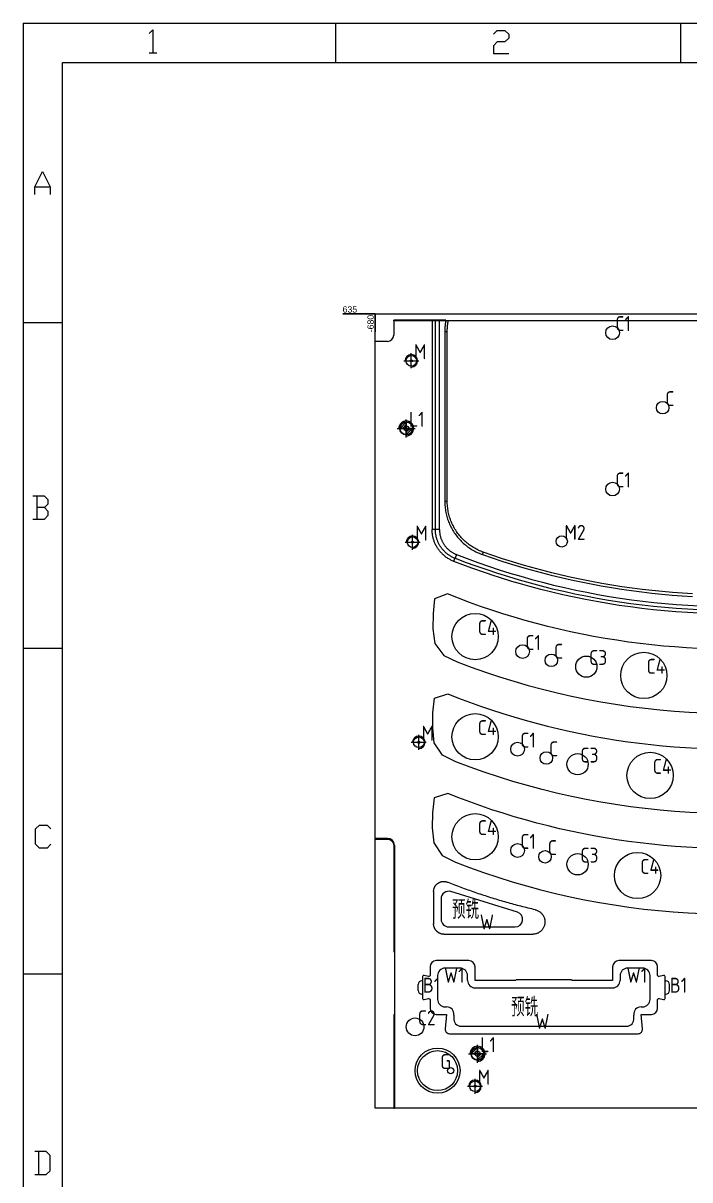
# Model space of a CAD drawing. Header units: millimetres. Extents: x 494 to 18201, y 224 to 11417.
# Drawn here: x 4956 to 5489, y 2480 to 3405 of the extents above; entities that cross this region are included whole.
import ezdxf
from ezdxf.enums import TextEntityAlignment as Align
from ezdxf.lldxf.tags import DXFTag

# ---------------------------------------------------------------- set-up
doc = ezdxf.new("R2010")
doc.units = ezdxf.units.MM
for name, color, linetype in [('DIM', 7, 'Continuous'), ('PS', 7, 'Continuous'), ('PS_W', 1, 'Continuous')]:
    doc.layers.add(name, color=color, linetype=linetype)
doc.layers.add('dim_temp', color=161, linetype='Continuous', lineweight=9)
doc.styles.add('gbenor', font='gbenor.shx', dxfattribs={"bigfont": 'gbcbig.shx'})
doc.styles.add('gbenor_', font='gbenor.shx', dxfattribs={"bigfont": 'gbcbig'})
doc.styles.get("Standard").update_dxf_attribs({"font": 'arial.ttf'})
doc.styles.add('TXT', font='txt.shx', dxfattribs={"width": 0.8, "bigfont": 'ctxt.shx'})
tags = doc.linetypes.add('CENTER', pattern='A,22,[0,arial.ttf,S=0,R=0,X=0,Y=0],-8.5,8.5,-8.5', length=47.4).pattern_tags.tags
tags[16:17] = [DXFTag(74, 4), DXFTag(75, 0), DXFTag(340, '0'), DXFTag(46, 0.0), DXFTag(50, 0.0), DXFTag(44, 0.0), DXFTag(45, 0.0)]
tags[14:15] = [DXFTag(74, 4), DXFTag(75, 0), DXFTag(340, '0'), DXFTag(46, 0.0), DXFTag(50, 0.0), DXFTag(44, 0.0), DXFTag(45, 0.0)]
tags[12:13] = [DXFTag(74, 4), DXFTag(75, 0), DXFTag(340, '0'), DXFTag(46, 0.0), DXFTag(50, 0.0), DXFTag(44, 0.0), DXFTag(45, 0.0)]
tags = doc.linetypes.add('DASHED', pattern='A,12.86,[0,arial.ttf,S=0,R=0,X=0,Y=0],-12.86', length=25.72).pattern_tags.tags
tags[12:13] = [DXFTag(74, 4), DXFTag(75, 0), DXFTag(340, '0'), DXFTag(46, 0.0), DXFTag(50, 0.0), DXFTag(44, 0.0), DXFTag(45, 0.0)]
doc.dimstyles.new('通用', dxfattribs={"dimtxt": 5, "dimasz": 0.5, "dimexe": 1.5, "dimexo": 0, "dimgap": 1, "dimtad": 1, "dimtxsty": 'Standard', "dimblk": 'OPEN30', "dimcen": 1.5, "dimclrd": 252, "dimclre": 252, "dimclrt": 4, "dimadec": 1, "dimazin": 3, "dimtfac": 1, "dimtmove": 0, "dimatfit": 3, "dimldrblk": 'OPEN30', "dimarcsym": 0})

# ---------------------------------------------------------------- blocks, each defined once
blk = doc.blocks.new('pg_hx_L0')
at = {"color": 230}
for p, q in [((-0.6, 0), (0.6, 0)), ((-0.5, -0.003), (0, 0.497)), ((-0.3, 0), (0, 0.3)), ((-0.1, 0), (0, 0.1)), ((0, 0.6), (0, -0.6)), ((0.5, 0.003), (0, -0.497)), ((0.1, 0), (0, -0.1)), ((0.3, 0), (0, -0.3))]:
    blk.add_line(p, q, dxfattribs=at)
for start, end in [(90, 180), (270, 0)]:
    blk.add_arc((0, 0), 0.5, start, end, dxfattribs=at)
blk = doc.blocks.new('pg_hx_LLL0')
blk.add_blockref('pg_hx_L0', (0, 0))
blk = doc.blocks.new('*D34')
at = {"layer": 'Defpoints', "color": 0, "transparency": 16777216}
for p in [(5237.43, 3172.78), (5237.43, 3172.78), (5917.43, 2537.78)]:
    blk.add_point(p, dxfattribs=at)
at = {"layer": 'dim_temp', "color": 252, "lineweight": -2, "transparency": 16777216}
blk.add_line((5237.43, 3172.78), (5237.43, 3158.36), dxfattribs=at)
at = {"layer": 'dim_temp', "color": 4, "lineweight": 18, "transparency": 16777216, "insert": (5233.87, 3165.07), "char_height": 5, "attachment_point": 5, "rotation": 90}
blk.add_mtext('-680', dxfattribs=at)
blk = doc.blocks.new('_Open30')
at = {"color": 0, "linetype": 'ByBlock', "lineweight": -2}
for p, q in [((-1, 0.3), (0, 0)), ((0, 0), (-1, -0.3)), ((0, 0), (-1, 0))]:
    blk.add_line(p, q, dxfattribs=at)
blk = doc.blocks.new('*D35')
at = {"layer": 'Defpoints', "color": 0, "transparency": 16777216}
for p in [(5223.82, 3172.78), (5237.43, 3172.78), (5917.43, 2537.78)]:
    blk.add_point(p, dxfattribs=at)
at = {"layer": 'dim_temp', "color": 252, "lineweight": -2, "transparency": 16777216}
blk.add_line((5237.43, 3172.78), (5211.71, 3172.78), dxfattribs=at)
at = {"layer": 'dim_temp', "color": 4, "lineweight": 18, "transparency": 16777216, "insert": (5217.27, 3176.34), "char_height": 5, "attachment_point": 5}
blk.add_mtext('635', dxfattribs=at)
blk = doc.blocks.new('U9')
at = {"color": 254, "lineweight": 18}
for p, q in [((-1705.29, 0), (-1705.29, -1202.02)), ((-1705.29, 0), (0, 0)), ((-1680.34, -1177.07), (-1680.34, -24.96)), ((-1680.34, -24.96), (-24.96, -24.96)), ((-1705.29, -189.25), (-1680.34, -189.25)), ((-1705.29, -395.13), (-1680.34, -395.13)), ((-1705.29, -601.01), (-1680.34, -601.01))]:
    blk.add_line(p, q, dxfattribs=at)
at = {"color": 254, "linetype": 'Continuous', "lineweight": 18}
for p, q in [((-1507.73, 0), (-1507.73, -24.96)), ((-1289.37, 0), (-1289.37, -24.96))]:
    blk.add_line(p, q, dxfattribs=at)
at = {"color": 92, "lineweight": 18}
for points in [[(-1625.59, -6.57), (-1623.16, -4.14), (-1623.16, -18.7)], [(-1407.8, -7.01), (-1405.38, -4.58), (-1400.53, -4.58), (-1398.11, -7.01), (-1398.11, -9.43), (-1400.53, -11.86), (-1405.38, -11.86), (-1407.8, -14.28), (-1407.8, -19.14), (-1398.11, -19.14)], [(-1625.59, -18.7), (-1620.74, -18.7)], [(-1697.78, -108.32), (-1697.78, -103.47), (-1692.93, -93.76), (-1688.08, -103.47), (-1688.08, -108.32)], [(-1697.78, -103.47), (-1688.08, -103.47)], [(-1691.83, -306.31), (-1689.4, -303.88), (-1689.4, -301.46), (-1691.83, -299.03), (-1699.1, -299.03)], [(-1696.68, -299.03), (-1696.68, -313.59)], [(-1699.1, -313.59), (-1691.83, -313.59), (-1689.4, -311.16), (-1689.4, -308.73), (-1691.83, -306.31), (-1696.68, -306.31)], [(-1687.68, -519.18), (-1690.11, -521.61), (-1694.96, -521.61), (-1697.38, -519.18), (-1697.38, -509.48), (-1694.96, -507.05), (-1690.11, -507.05), (-1687.68, -509.48)], [(-1697.88, -728.07), (-1690.61, -728.07), (-1688.18, -725.65), (-1688.18, -715.94), (-1690.61, -713.52), (-1697.88, -713.52)], [(-1695.46, -713.52), (-1695.46, -728.07)]]:
    blk.add_lwpolyline(points, dxfattribs=at)
at = {"lineweight": 18, "style": 'gbenor_'}
blk.add_attdef('文档路径', (-272.46, -941.27), '', height=11.97, dxfattribs=at)
at = {"lineweight": 20, "style": 'TXT'}
for tag, height, p in [('18-**-**', 11.02, (-447.23, -1029.37)), ('客户名称', 10.87, (-531.85, -1111.72, 0)), ('料厚:', 10.87, (-531.73, -1139.24, 0))]:
    blk.add_attdef(tag, text='', height=height, dxfattribs=at).set_placement(p, align=Align.MIDDLE)
for tag, p, height in [('88888', (-457.83, -1062.2), 10.02), ('材质:', (-565.48, -1088.8, 0), 10.87), ('核准', (-445.4, -1116.08, 0), 10.87), ('设计', (-445.79, -1142.51, 0), 10.87), ('绘图', (-446.15, -1168.95, 0), 10.87)]:
    blk.add_attdef(tag, p, '', height=height, dxfattribs=at)
for tag, p, height, width in [('3', (-199.16, -1062.58), 10.67, 0.7), ('4', (-199.16, -1089.19), 10.67, 0.7), ('核准日期', (-329.67, -1118.33, 0), 10.87, 0.68), ('设计日期', (-329.67, -1145.11, 0), 10.87, 0.68), ('1', (-187.58, -1144.16), 9.85, 0.7), ('绘图日期', (-329.78, -1170.73, 0), 10.87, 0.68), ('2', (-198.99, -1168.84), 9.85, 0.7)]:
    blk.add_attdef(tag, p, '', height=height, dxfattribs=dict(at, width=width))

msp = doc.modelspace()

# ---------------------------------------------------------------- linework, layer by layer
at = {"layer": 'DIM', "color": 252, "linetype": 'DASHED', "lineweight": 18}
msp.add_lwpolyline([(5917.42544, 3172.78225), (5917.42544, 2537.78225), (5237.42542, 2537.78225), (5237.42542, 3172.78225)], close=True, dxfattribs=at)
at = {"layer": 'PS', "color": 31, "linetype": 'Continuous', "lineweight": 13}
for p, q in [((5252.42542, 3167.18225), (5252.42542, 3167.68225)), ((5917.42544, 3167.18225), (5252.42542, 3167.18225)), ((5252.42542, 3167.18225), (5252.42542, 3155.78225)), ((5247.42542, 2753.48225), (5237.42542, 2753.48225)), ((5252.92542, 2747.98225), (5252.92542, 2537.78225)), ((5271.92542, 2631.8887), (5271.92542, 2636.6758)), ((5275.42542, 2639.6758), (5274.92542, 2639.6758)), ((5469.42542, 2639.6758), (5469.92542, 2639.6758)), ((5472.92542, 2631.8887), (5472.92542, 2636.6758)), ((5275.42542, 2628.8887), (5274.92542, 2628.8887)), ((5469.42542, 2628.8887), (5469.92542, 2628.8887))]:
    msp.add_line(p, q, dxfattribs=at)
at = {"layer": 'PS', "color": 2, "linetype": 'DASHED', "lineweight": 13, "ltscale": 0.87594}
msp.add_line((5293.17756, 3158.76419), (5293.17756, 3022.95931), dxfattribs=at)
at = {"layer": 'PS', "color": 155, "linetype": 'DASHED', "lineweight": 13, "ltscale": 0.87594}
msp.add_line((5295.17756, 3022.95909), (5295.17756, 3158.76419), dxfattribs=at)
at = {"layer": 'PS', "color": 11, "linetype": 'Continuous', "lineweight": 13}
for p, q in [((5247.42542, 3150.78225), (5237.42542, 3150.78225)), ((5237.42542, 2753.48225), (5237.42542, 3150.78225)), ((5237.42542, 2753.48225), (5237.42542, 2752.98225)), ((5252.42542, 2537.78225), (5252.92542, 2537.78225)), ((5917.42544, 2537.78225), (5252.92542, 2537.78225))]:
    msp.add_line(p, q, dxfattribs=at)
at = {"layer": 'PS', "color": 2, "linetype": 'Continuous', "lineweight": 13}
for p, q in [((5252.42542, 2662.78225), (5252.92542, 2662.78225)), ((5252.42542, 2612.78225), (5252.92542, 2612.78225))]:
    msp.add_line(p, q, dxfattribs=at)
at = {"layer": 'PS', "color": 11, "linetype": 'Continuous', "lineweight": 18}
for p, q in [((5305.42542, 2649.78225), (5293.42542, 2649.78225)), ((5451.42542, 2649.78225), (5439.42542, 2649.78225)), ((5287.42542, 2643.78225), (5287.42542, 2624.78225)), ((5311.42542, 2639.94491), (5311.42542, 2643.78225)), ((5433.42542, 2643.78225), (5433.42542, 2639.94491)), ((5457.42542, 2624.78225), (5457.42542, 2643.78225)), ((5317.42542, 2633.94491), (5427.42542, 2633.94491)), ((5293.42542, 2618.78225), (5294.54709, 2618.78225)), ((5450.30376, 2618.78225), (5451.42542, 2618.78225)), ((5300.52426, 2612.25932), (5300.30955, 2609.80519)), ((5444.5413, 2609.80519), (5444.32659, 2612.25932)), ((5306.28672, 2603.28225), (5438.56413, 2603.28225))]:
    msp.add_line(p, q, dxfattribs=at)
at = {"layer": 'PS', "color": 155, "linetype": 'DASHED', "lineweight": 13, "ltscale": 0.87594}
for points in [[(5283.08571, 3167.68225), (5283.08571, 3000.29264)], [(5285.72143, 3000.29264), (5285.72143, 3167.68225)], [(5288.97214, 3000.29264), (5288.97214, 3167.68225)], [(5295.17756, 3158.76419), (5295.17786, 3158.93401), (5295.17883, 3159.10383), (5295.18047, 3159.27365), (5295.18279, 3159.44345), (5295.18577, 3159.61324), (5295.18943, 3159.78301), (5295.19376, 3159.95275), (5295.19875, 3160.12241), (5295.20442, 3160.292), (5295.21075, 3160.46152), (5295.21775, 3160.63096), (5295.22542, 3160.80033), (5295.23375, 3160.96962), (5295.24274, 3161.13885), (5295.2524, 3161.308), (5295.26272, 3161.47707), (5295.2737, 3161.64608), (5295.28535, 3161.81501), (5295.29765, 3161.98386), (5295.31062, 3162.15265), (5295.32425, 3162.32136), (5295.33854, 3162.49), (5295.35349, 3162.65856), (5295.36911, 3162.82705), (5295.38538, 3162.99547), (5295.40231, 3163.16382), (5295.4199, 3163.3321), (5295.43815, 3163.5003), (5295.45706, 3163.66843), (5295.47663, 3163.83648), (5295.49686, 3164.00447), (5295.51775, 3164.17238), (5295.53931, 3164.34021), (5295.56153, 3164.50798), (5295.5844, 3164.67567), (5295.60794, 3164.84329), (5295.63215, 3165.01083), (5295.65701, 3165.1783), (5295.68254, 3165.3457), (5295.70873, 3165.51303), (5295.73559, 3165.68028), (5295.76311, 3165.84746), (5295.79129, 3166.01456), (5295.82014, 3166.1816), (5295.84965, 3166.34856), (5295.87983, 3166.51544), (5295.91067, 3166.68225), (5295.94218, 3166.84899), (5295.97435, 3167.01566), (5296.00719, 3167.18225)], [(5323.9236, 2982.31976), (5322.92074, 2982.68797), (5321.93081, 2983.07943), (5320.95373, 2983.49395), (5319.98941, 2983.93138), (5319.03778, 2984.39161), (5318.09878, 2984.87451), (5317.17236, 2985.37999), (5316.2585, 2985.90804), (5315.35724, 2986.45871), (5314.4686, 2987.03203), (5313.59264, 2987.62812), (5312.72944, 2988.24714), (5311.87912, 2988.88928), (5311.04212, 2989.55454), (5310.22343, 2990.23904), (5309.42469, 2990.94122), (5308.6457, 2991.66091), (5307.88632, 2992.39799), (5307.1464, 2993.15232), (5306.42584, 2993.92381), (5305.72461, 2994.71244), (5305.04267, 2995.51816), (5304.38003, 2996.341), (5303.73679, 2997.18105), (5303.11309, 2998.03841), (5302.50907, 2998.91322), (5301.92494, 2999.80566), (5301.36171, 3000.71462), (5300.82291, 3001.63442), (5300.30867, 3002.56425), (5299.81875, 3003.50403), (5299.35293, 3004.45367), (5298.91108, 3005.4131), (5298.49314, 3006.38231), (5298.09905, 3007.36127), (5297.72885, 3008.35), (5297.38265, 3009.34854), (5297.06056, 3010.35693), (5296.76274, 3011.37525), (5296.48937, 3012.40357), (5296.24067, 3013.44198), (5296.01747, 3014.48781), (5295.82072, 3015.53662), (5295.65031, 3016.58833), (5295.50614, 3017.64293), (5295.38812, 3018.7004), (5295.2962, 3019.76075), (5295.23034, 3020.82397), (5295.19073, 3021.89007), (5295.17756, 3022.95909)], [(5300.40432, 2974.9566), (5299.79964, 2975.20069), (5299.20099, 2975.45925), (5298.60872, 2975.7321), (5298.02315, 2976.01908), (5297.44462, 2976.31997), (5296.87344, 2976.63461), (5296.30993, 2976.9628), (5295.75441, 2977.30438), (5295.20721, 2977.65915), (5294.66866, 2978.02694), (5294.13909, 2978.40754), (5293.61884, 2978.80075), (5293.10825, 2979.20639), (5292.6076, 2979.62425), (5292.11711, 2980.05404), (5291.63705, 2980.4955), (5291.16767, 2980.94837), (5290.70924, 2981.41236), (5290.26203, 2981.88719), (5289.82629, 2982.37256), (5289.40229, 2982.86819), (5288.99029, 2983.3738), (5288.59057, 2983.88911), (5288.20334, 2984.41383), (5287.82886, 2984.94771), (5287.4674, 2985.49047), (5287.11908, 2986.04179), (5286.78408, 2986.60134), (5286.46256, 2987.1688), (5286.15471, 2987.74383), (5285.86068, 2988.32606), (5285.58065, 2988.91517), (5285.31477, 2989.51078), (5285.06324, 2990.11256), (5284.82622, 2990.72015), (5284.60386, 2991.33321), (5284.39631, 2991.95143), (5284.20374, 2992.57446), (5284.02628, 2993.20197), (5283.86393, 2993.8336), (5283.71679, 2994.46894), (5283.58492, 2995.1076), (5283.46836, 2995.74924), (5283.36717, 2996.39346), (5283.2814, 2997.03989), (5283.2111, 2997.6882), (5283.15633, 2998.338), (5283.11714, 2998.98892), (5283.09359, 2999.64059), (5283.08571, 3000.29264)], [(5285.72143, 3000.29264), (5285.69008, 3000.29264), (5285.65753, 3000.29264), (5285.62379, 3000.29264), (5285.58889, 3000.29264), (5285.55284, 3000.29264), (5285.51565, 3000.29264), (5285.47735, 3000.29264), (5285.43794, 3000.29264), (5285.39744, 3000.29264), (5285.35589, 3000.29264), (5285.31329, 3000.29264), (5285.26966, 3000.29264), (5285.22503, 3000.29264), (5285.17941, 3000.29264), (5285.13283, 3000.29264), (5285.08531, 3000.29264), (5285.03686, 3000.29264), (5284.98752, 3000.29264), (5284.9373, 3000.29264), (5284.88623, 3000.29264), (5284.83433, 3000.29264), (5284.78163, 3000.29264), (5284.72814, 3000.29264), (5284.6739, 3000.29264), (5284.61893, 3000.29264), (5284.56325, 3000.29264), (5284.50689, 3000.29264), (5284.44988, 3000.29264), (5284.39223, 3000.29264), (5284.33399, 3000.29264), (5284.27518, 3000.29264), (5284.21581, 3000.29264), (5284.15592, 3000.29264), (5284.09555, 3000.29264), (5284.0347, 3000.29264), (5283.97342, 3000.29264), (5283.91173, 3000.29264), (5283.84967, 3000.29264), (5283.78725, 3000.29264), (5283.7245, 3000.29264), (5283.66146, 3000.29264), (5283.59816, 3000.29264), (5283.53462, 3000.29264), (5283.47088, 3000.29264), (5283.40695, 3000.29264), (5283.34288, 3000.29264), (5283.27869, 3000.29264), (5283.21442, 3000.29264), (5283.15008, 3000.29264), (5283.08571, 3000.29264)], [(5301.36134, 2977.41243), (5300.81519, 2977.63284), (5300.27449, 2977.86628), (5299.73954, 2978.11262), (5299.21065, 2978.37172), (5298.68813, 2978.64343), (5298.17227, 2978.92759), (5297.66338, 2979.22404), (5297.16175, 2979.53261), (5296.66765, 2979.85313), (5296.18139, 2980.1854), (5295.70323, 2980.52923), (5295.23346, 2980.88443), (5294.77234, 2981.2508), (5294.32014, 2981.62812), (5293.87712, 2982.01618), (5293.44354, 2982.41475), (5293.01963, 2982.8236), (5292.60566, 2983.2425), (5292.20184, 2983.67121), (5291.80843, 2984.10948), (5291.42564, 2984.55706), (5291.05369, 2985.01369), (5290.6928, 2985.47911), (5290.34318, 2985.95305), (5290.00502, 2986.43523), (5289.67853, 2986.92539), (5289.36388, 2987.42324), (5289.06126, 2987.92849), (5288.77085, 2988.44085), (5288.49281, 2988.96003), (5288.22729, 2989.48573), (5287.97446, 2990.01764), (5287.73447, 2990.55547), (5287.50743, 2991.0989), (5287.2935, 2991.64761), (5287.09279, 2992.2013), (5286.90541, 2992.75964), (5286.73147, 2993.32231), (5286.57109, 2993.889), (5286.42433, 2994.45936), (5286.2913, 2995.03309), (5286.17206, 2995.60983), (5286.06669, 2996.18927), (5285.97525, 2996.77108), (5285.89779, 2997.3549), (5285.83435, 2997.94042), (5285.78496, 2998.52729), (5285.74967, 2999.11518), (5285.72849, 2999.70374), (5285.72143, 3000.29264)], [(5288.97214, 3000.29264), (5288.89275, 3000.29264), (5288.8134, 3000.29264), (5288.73413, 3000.29264), (5288.65496, 3000.29264), (5288.57594, 3000.29264), (5288.4971, 3000.29264), (5288.41848, 3000.29264), (5288.34012, 3000.29264), (5288.26205, 3000.29264), (5288.1843, 3000.29264), (5288.10691, 3000.29264), (5288.02993, 3000.29264), (5287.95338, 3000.29264), (5287.8773, 3000.29264), (5287.80172, 3000.29264), (5287.72668, 3000.29264), (5287.65221, 3000.29264), (5287.57835, 3000.29264), (5287.50513, 3000.29264), (5287.43259, 3000.29264), (5287.36076, 3000.29264), (5287.28967, 3000.29264), (5287.21935, 3000.29264), (5287.14984, 3000.29264), (5287.08117, 3000.29264), (5287.01337, 3000.29264), (5286.94648, 3000.29264), (5286.88051, 3000.29264), (5286.81551, 3000.29264), (5286.7515, 3000.29264), (5286.68851, 3000.29264), (5286.62658, 3000.29264), (5286.56572, 3000.29264), (5286.50597, 3000.29264), (5286.44736, 3000.29264), (5286.38991, 3000.29264), (5286.33365, 3000.29264), (5286.2786, 3000.29264), (5286.2248, 3000.29264), (5286.17226, 3000.29264), (5286.121, 3000.29264), (5286.07106, 3000.29264), (5286.02246, 3000.29264), (5285.97521, 3000.29264), (5285.92935, 3000.29264), (5285.88488, 3000.29264), (5285.84184, 3000.29264), (5285.80023, 3000.29264), (5285.76009, 3000.29264), (5285.72143, 3000.29264)], [(5302.54165, 2980.44128), (5302.51283, 2980.36732), (5302.48402, 2980.29338), (5302.45523, 2980.21952), (5302.42649, 2980.14575), (5302.3978, 2980.07213), (5302.36917, 2979.99867), (5302.34063, 2979.92541), (5302.31217, 2979.8524), (5302.28382, 2979.77965), (5302.25559, 2979.70721), (5302.2275, 2979.63511), (5302.19954, 2979.56338), (5302.17175, 2979.49205), (5302.14412, 2979.42116), (5302.11668, 2979.35074), (5302.08943, 2979.28082), (5302.0624, 2979.21144), (5302.03558, 2979.14262), (5302.00899, 2979.0744), (5301.98265, 2979.00681), (5301.95657, 2978.93988), (5301.93076, 2978.87364), (5301.90523, 2978.80812), (5301.87999, 2978.74336), (5301.85505, 2978.67937), (5301.83044, 2978.6162), (5301.80615, 2978.55387), (5301.7822, 2978.49241), (5301.75859, 2978.43184), (5301.73535, 2978.3722), (5301.71248, 2978.31351), (5301.68999, 2978.2558), (5301.6679, 2978.1991), (5301.6462, 2978.14343), (5301.62492, 2978.08882), (5301.60406, 2978.03529), (5301.58363, 2977.98287), (5301.56364, 2977.93158), (5301.54411, 2977.88144), (5301.52503, 2977.83249), (5301.50642, 2977.78473), (5301.48829, 2977.7382), (5301.47064, 2977.69291), (5301.45348, 2977.64889), (5301.43683, 2977.60616), (5301.42069, 2977.56473), (5301.40506, 2977.52462), (5301.38995, 2977.48586), (5301.37538, 2977.44845), (5301.36134, 2977.41243)], [(5302.54165, 2980.44128), (5311.00412, 2977.21576), (5319.51358, 2974.11636), (5328.06817, 2971.14376), (5336.666, 2968.29864), (5345.30516, 2965.58162), (5353.98376, 2962.99331), (5362.69986, 2960.53428), (5371.45155, 2958.20508), (5380.23689, 2956.00622), (5389.05395, 2953.9382), (5397.90076, 2952.00145), (5406.77539, 2950.19642), (5415.67586, 2948.52351), (5424.60022, 2946.98307), (5433.54648, 2945.57544), (5442.51268, 2944.30095), (5451.49684, 2943.15986), (5460.49696, 2942.15242), (5469.51106, 2941.27887), (5478.53714, 2940.53938), (5487.57322, 2939.93413), (5496.6173, 2939.46324)], [(5491.4396, 2948.93469), (5483.35823, 2949.42576), (5475.27705, 2950.02631), (5467.19605, 2950.73658), (5459.11525, 2951.557), (5451.03463, 2952.48806), (5442.9542, 2953.53026), (5434.87396, 2954.68427), (5426.79392, 2955.95084), (5418.71643, 2957.33035), (5410.66239, 2958.81948), (5402.63661, 2960.41703), (5394.639, 2962.12266), (5386.66948, 2963.9361), (5378.72803, 2965.85723), (5370.81462, 2967.88593), (5362.92923, 2970.02214), (5355.07188, 2972.26592), (5347.24258, 2974.61734), (5339.44137, 2977.07654), (5331.66834, 2979.64388), (5323.9236, 2982.31976)], [(5300.40432, 2974.9566), (5300.42769, 2975.01657), (5300.45105, 2975.07652), (5300.47439, 2975.13641), (5300.4977, 2975.19621), (5300.52096, 2975.25591), (5300.54417, 2975.31547), (5300.56732, 2975.37487), (5300.59039, 2975.43407), (5300.61337, 2975.49305), (5300.63626, 2975.55179), (5300.65904, 2975.61025), (5300.68171, 2975.66841), (5300.70425, 2975.72624), (5300.72665, 2975.78372), (5300.7489, 2975.84082), (5300.77099, 2975.89751), (5300.79291, 2975.95377), (5300.81465, 2976.00957), (5300.83621, 2976.06488), (5300.85757, 2976.11968), (5300.87871, 2976.17395), (5300.89964, 2976.22766), (5300.92034, 2976.28078), (5300.94081, 2976.33329), (5300.96102, 2976.38517), (5300.98098, 2976.43639), (5301.00068, 2976.48693), (5301.0201, 2976.53677), (5301.03924, 2976.58587), (5301.05808, 2976.63423), (5301.07662, 2976.68182), (5301.09486, 2976.72861), (5301.11277, 2976.77458), (5301.13036, 2976.81972), (5301.14762, 2976.864), (5301.16453, 2976.9074), (5301.1811, 2976.94991), (5301.1973, 2976.99149), (5301.21314, 2977.03214), (5301.22861, 2977.07183), (5301.2437, 2977.11055), (5301.2584, 2977.14828), (5301.27271, 2977.185), (5301.28662, 2977.2207), (5301.30012, 2977.25535), (5301.31321, 2977.28894), (5301.32589, 2977.32146), (5301.33814, 2977.35289), (5301.34995, 2977.38322), (5301.36134, 2977.41243)], [(5496.35483, 2933.58248), (5487.22337, 2934.05795), (5478.09999, 2934.66909), (5468.9867, 2935.41576), (5459.88551, 2936.29779), (5450.79844, 2937.315), (5441.72749, 2938.46716), (5432.67467, 2939.75402), (5423.64198, 2941.17529), (5414.63141, 2942.73065), (5405.64495, 2944.41977), (5396.68459, 2946.24228), (5387.75231, 2948.19776), (5378.85009, 2950.28579), (5369.97986, 2952.5059), (5361.1436, 2954.85754), (5353.81928, 2956.9139), (5346.92322, 2958.93993), (5336.12082, 2962.29087), (5332.79375, 2963.36698), (5325.69446, 2965.73337), (5314.87192, 2969.527), (5300.40432, 2974.9566)], [(5496.4724, 2936.21559), (5487.38007, 2936.68903), (5478.29578, 2937.29755), (5469.22153, 2938.04101), (5460.15934, 2938.91927), (5451.11121, 2939.93213), (5442.07912, 2941.07934), (5433.06509, 2942.36068), (5424.0711, 2943.77586), (5415.09913, 2945.32455), (5406.15117, 2947.00642), (5397.2292, 2948.82111), (5388.33519, 2950.76819), (5379.47109, 2952.84725), (5370.63888, 2955.05784), (5361.8405, 2957.39944), (5353.07789, 2959.87156), (5344.353, 2962.47365), (5335.66774, 2965.20512), (5327.02404, 2968.06538), (5318.42381, 2971.0538), (5309.86895, 2974.16971), (5301.36134, 2977.41243)]]:
    msp.add_lwpolyline(points, dxfattribs=at)
at = {"layer": 'PS', "color": 2, "linetype": 'DASHED', "lineweight": 13, "ltscale": 0.87594}
for points in [[(5293.9697, 3167.18225), (5293.93837, 3167.01571), (5293.90768, 3166.84907), (5293.87762, 3166.68234), (5293.84819, 3166.51552), (5293.81938, 3166.34861), (5293.79121, 3166.18161), (5293.76367, 3166.01452), (5293.73676, 3165.84734), (5293.71048, 3165.68006), (5293.68483, 3165.5127), (5293.65981, 3165.34524), (5293.63542, 3165.17769), (5293.61167, 3165.01006), (5293.58854, 3164.84233), (5293.56604, 3164.67451), (5293.54417, 3164.5066), (5293.52294, 3164.3386), (5293.50233, 3164.1705), (5293.48235, 3164.00232), (5293.463, 3163.83405), (5293.44429, 3163.66568), (5293.4262, 3163.49722), (5293.40874, 3163.32867), (5293.39192, 3163.16004), (5293.37573, 3162.99136), (5293.36017, 3162.82265), (5293.34525, 3162.65391), (5293.33097, 3162.48514), (5293.31732, 3162.31633), (5293.30431, 3162.1475), (5293.29193, 3161.97863), (5293.28019, 3161.80973), (5293.26908, 3161.6408), (5293.25861, 3161.47184), (5293.24878, 3161.30285), (5293.23957, 3161.13382), (5293.23101, 3160.96477), (5293.22308, 3160.79568), (5293.21578, 3160.62656), (5293.20912, 3160.45741), (5293.20309, 3160.28823), (5293.19771, 3160.11902), (5293.19295, 3159.94978), (5293.18884, 3159.7805), (5293.18536, 3159.61119), (5293.18253, 3159.44186), (5293.18033, 3159.27249), (5293.17877, 3159.10308), (5293.17785, 3158.93365), (5293.17756, 3158.76419)], [(5293.17756, 3022.95931), (5293.19129, 3021.84279), (5293.23258, 3020.7293), (5293.30123, 3019.61882), (5293.39706, 3018.51133), (5293.52009, 3017.40683), (5293.67039, 3016.30534), (5293.84804, 3015.20685), (5294.05314, 3014.11139), (5294.28582, 3013.01902), (5294.5451, 3011.93427), (5294.8301, 3010.86004), (5295.1406, 3009.79624), (5295.4764, 3008.74278), (5295.83734, 3007.6996), (5296.2233, 3006.66665), (5296.63416, 3005.64388), (5297.06989, 3004.63128), (5297.53055, 3003.62887), (5298.0162, 3002.63668), (5298.52696, 3001.65476), (5299.06307, 3000.6832), (5299.62478, 2999.7221), (5300.21201, 2998.77216), (5300.82118, 2997.83923), (5301.45108, 2996.92469), (5302.10151, 2996.02835), (5302.77231, 2995.15008), (5303.46336, 2994.28974), (5304.17453, 2993.44725), (5304.90581, 2992.62259), (5305.65723, 2991.81579), (5306.42883, 2991.02687), (5307.22072, 2990.25595), (5308.03304, 2989.50313), (5308.86593, 2988.76855), (5309.7196, 2988.05239), (5310.59316, 2987.35566), (5311.48291, 2986.68137), (5312.38845, 2986.02973), (5313.30978, 2985.40072), (5314.24691, 2984.79436), (5315.1998, 2984.21073), (5316.16592, 2983.65141), (5317.14381, 2983.11711), (5318.13344, 2982.6077), (5319.1348, 2982.12316), (5320.14788, 2981.66348), (5321.17268, 2981.22869), (5322.20923, 2980.81881), (5323.25756, 2980.43392)], [(5288.97214, 3000.29264), (5288.97826, 2999.7817), (5288.99662, 2999.27104), (5289.02722, 2998.76096), (5289.07005, 2998.25177), (5289.12507, 2997.74375), (5289.19226, 2997.2372), (5289.27158, 2996.7324), (5289.363, 2996.22966), (5289.46644, 2995.72926), (5289.58187, 2995.23148), (5289.7092, 2994.73663), (5289.84837, 2994.24496), (5289.99929, 2993.75679), (5290.16188, 2993.27237), (5290.33605, 2992.79199), (5290.52168, 2992.31593), (5290.71868, 2991.84446), (5290.92694, 2991.37784), (5291.14632, 2990.91636), (5291.3767, 2990.46026), (5291.61795, 2990.00982), (5291.86993, 2989.5653), (5292.1325, 2989.12694), (5292.4055, 2988.695), (5292.68878, 2988.26973), (5292.98217, 2987.85137), (5293.2855, 2987.44017), (5293.5986, 2987.03636), (5293.9213, 2986.64017), (5294.2534, 2986.25183), (5294.59471, 2985.87156), (5294.94505, 2985.49959), (5295.3042, 2985.13613), (5295.67197, 2984.78138), (5296.04814, 2984.43556), (5296.43249, 2984.09886), (5296.82481, 2983.77148), (5297.22487, 2983.4536), (5297.63245, 2983.14541), (5298.0473, 2982.84708), (5298.46919, 2982.5588), (5298.89788, 2982.28072), (5299.33312, 2982.013), (5299.77466, 2981.7558), (5300.22225, 2981.50927), (5300.67562, 2981.27354), (5301.13451, 2981.04876), (5301.59866, 2980.83504), (5302.0678, 2980.63251), (5302.54165, 2980.44128)], [(5323.25756, 2980.43392), (5331.02465, 2977.75029), (5338.8201, 2975.17547), (5346.6438, 2972.70905), (5354.49566, 2970.35067), (5362.37564, 2968.1002), (5370.28373, 2965.95756), (5378.21991, 2963.92269), (5386.18419, 2961.99565), (5394.1766, 2960.17657), (5402.19719, 2958.46556), (5410.24601, 2956.8629), (5418.32316, 2955.36891), (5426.4239, 2953.9848), (5434.52727, 2952.71389), (5442.63083, 2951.55583), (5450.73459, 2950.50984), (5458.83853, 2949.57528), (5466.94267, 2948.75163), (5475.04699, 2948.0384), (5483.1515, 2947.43517), (5491.2562, 2946.94169)]]:
    msp.add_lwpolyline(points, dxfattribs=at)
at = {"layer": 'PS', "color": 2, "linetype": 'Continuous', "lineweight": 13}
msp.add_lwpolyline([(5294.06764, 3167.68225), (5294.06562, 3167.67226), (5294.06361, 3167.66227), (5294.0616, 3167.65229), (5294.0596, 3167.6423), (5294.05759, 3167.6323), (5294.05559, 3167.62231), (5294.05359, 3167.61232), (5294.05159, 3167.60233), (5294.04959, 3167.59234), (5294.0476, 3167.58234), (5294.04561, 3167.57235), (5294.04362, 3167.56236), (5294.04163, 3167.55236), (5294.03965, 3167.54237), (5294.03766, 3167.53237), (5294.03568, 3167.52237), (5294.03371, 3167.51238), (5294.03173, 3167.50238), (5294.02976, 3167.49238), (5294.02779, 3167.48239), (5294.02582, 3167.47239), (5294.02385, 3167.46239), (5294.02188, 3167.45239), (5294.01992, 3167.44239), (5294.01796, 3167.43239), (5294.016, 3167.42239), (5294.01405, 3167.41239), (5294.0121, 3167.40238), (5294.01015, 3167.39238), (5294.0082, 3167.38238), (5294.00625, 3167.37238), (5294.00431, 3167.36237), (5294.00236, 3167.35237), (5294.00042, 3167.34237), (5293.99849, 3167.33236), (5293.99655, 3167.32236), (5293.99462, 3167.31235), (5293.99269, 3167.30235), (5293.99076, 3167.29234), (5293.98883, 3167.28233), (5293.98691, 3167.27233), (5293.98499, 3167.26232), (5293.98307, 3167.25231), (5293.98115, 3167.24231), (5293.97924, 3167.2323), (5293.97733, 3167.22229), (5293.97542, 3167.21228), (5293.97351, 3167.20227), (5293.9716, 3167.19226), (5293.9697, 3167.18225)], dxfattribs=at)
at = {"layer": 'PS', "color": 46, "linetype": 'DASHED', "lineweight": 13, "ltscale": 0.87594}
for points in [[(5295.44181, 2948.87564), (5284.8466, 2945.10477), (5283.77205, 2933.1574), (5283.7478, 2921.07969), (5285.16046, 2909.1576), (5292.37234, 2899.60627), (5303.2046, 2894.53273), (5314.40266, 2890.34021), (5325.67851, 2886.36715), (5337.01628, 2882.61872), (5348.4157, 2879.09448), (5359.87673, 2875.79422), (5371.39931, 2872.71779), (5382.98343, 2869.86515), (5394.6292, 2867.23663), (5406.33678, 2864.83287), (5418.08583, 2862.65844), (5429.8428, 2860.71841), (5441.60717, 2859.01098), (5453.37888, 2857.53462), (5465.1579, 2856.28814), (5476.94419, 2855.27069), (5488.73774, 2854.48148), (5500.53852, 2853.91992)], [(5495.93644, 2905.37337), (5486.64011, 2905.867), (5477.34114, 2906.50268), (5468.03952, 2907.28095), (5458.73523, 2908.2025), (5449.42828, 2909.26809), (5440.11862, 2910.4786), (5430.80669, 2911.83498), (5421.51799, 2913.33398), (5412.26739, 2914.97285), (5403.05475, 2916.751), (5393.87991, 2918.66794), (5384.74279, 2920.7233), (5375.6433, 2922.9168), (5366.58139, 2925.24822), (5357.55705, 2927.71753), (5348.57026, 2930.3247), (5339.62106, 2933.06981), (5330.70951, 2935.95311), (5321.83568, 2938.97488), (5312.99968, 2942.1355), (5304.20165, 2945.43548), (5295.44181, 2948.87564)], [(5501.0056, 2773.62245), (5489.1186, 2774.18023), (5477.24353, 2774.96878), (5465.3804, 2775.98842), (5453.52924, 2777.23966), (5441.69009, 2778.72314), (5429.86298, 2780.43978), (5418.04799, 2782.39084), (5406.2452, 2784.57798), (5394.45471, 2787.00311), (5382.68571, 2789.66613), (5370.974, 2792.55969), (5359.32318, 2795.68282), (5347.7333, 2799.03568), (5336.20822, 2802.61735), (5324.7607, 2806.4236), (5313.39166, 2810.45373), (5302.1011, 2814.70766), (5291.4006, 2820.07845), (5284.65668, 2829.90038), (5283.53699, 2841.8318), (5283.5743, 2853.85739), (5284.9425, 2865.63987), (5295.50967, 2869.0523)], [(5295.50967, 2869.0523), (5304.23132, 2865.63088), (5312.99334, 2862.34735), (5321.7955, 2859.20103), (5330.63771, 2856.19153), (5339.51988, 2853.3186), (5348.44198, 2850.58208), (5357.40396, 2847.98185), (5366.40584, 2845.51794), (5375.44765, 2843.19049), (5384.52944, 2840.99966), (5393.65131, 2838.94576), (5402.81337, 2837.0292), (5412.01402, 2835.25079), (5421.22657, 2833.61561), (5430.44189, 2832.12444), (5439.65997, 2830.77635), (5448.88079, 2829.57052), (5458.10433, 2828.50622), (5467.33059, 2827.58285), (5476.55955, 2826.79987), (5485.79121, 2826.1569), (5495.02557, 2825.65362)], [(5295.6104, 2789.31171), (5284.76159, 2785.87467), (5283.28632, 2773.97404), (5283.23446, 2761.85598), (5284.34117, 2749.85237), (5291.08776, 2739.91948), (5301.77981, 2734.48167), (5312.99666, 2730.24427), (5324.2972, 2726.22581), (5335.65993, 2722.43376), (5347.0818, 2718.86847), (5358.56273, 2715.52955), (5370.10262, 2712.4167), (5381.70142, 2709.52967), (5393.35914, 2706.86852), (5405.07589, 2704.43371), (5416.85188, 2702.22599), (5428.67679, 2700.2479), (5440.50638, 2698.50601), (5452.33571, 2696.99917), (5464.16478, 2695.72565), (5475.99359, 2694.68414), (5487.82215, 2693.87337), (5499.65046, 2693.29225)], [(5495.96098, 2745.94204), (5486.67296, 2746.43409), (5477.38236, 2747.06772), (5468.08918, 2747.8435), (5458.7934, 2748.76206), (5449.49501, 2749.82419), (5440.194, 2751.03074), (5430.89052, 2752.38269), (5421.60849, 2753.87707), (5412.36442, 2755.51092), (5403.15814, 2757.28364), (5393.98954, 2759.19475), (5384.85851, 2761.24391), (5375.76497, 2763.43079), (5366.70886, 2765.75519), (5357.69017, 2768.21707), (5348.70889, 2770.81641), (5339.76505, 2773.55328), (5330.85872, 2776.42794), (5321.98996, 2779.44065), (5313.15888, 2782.59178), (5304.36561, 2785.88185), (5295.6104, 2789.31171)]]:
    msp.add_lwpolyline(points, dxfattribs=at)
at = {"layer": 'PS', "color": 11, "linetype": 'Continuous', "lineweight": 18}
msp.add_lwpolyline([(5296.25257, 2682.77086), (5349.55695, 2682.77086, 0.860746023), (5351.32315, 2694.50501), (5298.01878, 2710.92357, 0.504696252), (5290.25257, 2705.18942), (5290.25257, 2688.77086, 0.414213562)], format="xyb", close=True, dxfattribs=at)
at = {"layer": 'PS', "color": 42, "linetype": 'Continuous', "lineweight": 13}
for centre, radius in [((5427.42544, 3157.78225), 5.5), ((5266.42542, 3135.28225), 4.253), ((5467.42544, 3097.78225), 5), ((5427.42544, 3032.78225), 5.5), ((5267.42542, 2990.28225), 4.253), ((5386.77755, 2990.86254), 4.5035), ((5317.42542, 2914.78225), 18.5), ((5355.42544, 2902.78225), 5.5), ((5378.42544, 2895.78225), 5), ((5406.42542, 2890.78225), 8.5), ((5452.42542, 2883.78225), 18.5), ((5317.42542, 2834.78225), 18.5), ((5272.42542, 2830.28225), 4.253), ((5351.42544, 2824.78225), 5.5), ((5374.42544, 2817.78225), 5), ((5399.42542, 2812.78225), 8.5), ((5457.42542, 2803.78225), 18.5), ((5317.42542, 2754.78225), 18.5), ((5351.42544, 2743.78225), 5.5), ((5373.42544, 2738.78225), 5), ((5399.42542, 2732.78225), 8.5), ((5447.42542, 2723.78225), 18.5), ((5269.42542, 2602.78225), 7.1), ((5317.42542, 2555.28225), 4.253)]:
    msp.add_circle(centre, radius, dxfattribs=at)
at = {"layer": 'PS', "color": 5, "linetype": 'Continuous', "lineweight": 13}
for centre in [(5266.42542, 3135.28225), (5267.42542, 2990.28225), (5272.42542, 2830.28225), (5317.42542, 2555.28225)]:
    msp.add_circle(centre, 0.833, dxfattribs=at)
at = {"layer": 'PS', "color": 30, "linetype": 'DASHED', "lineweight": 13, "ltscale": 0.87594}
for centre in [(5262.42542, 3081.28225), (5319.42542, 2581.28225)]:
    msp.add_circle(centre, 5.2525, dxfattribs=at)
at = {"layer": 'PS', "color": 42, "linetype": 'Continuous', "lineweight": 18}
for centre, radius in [((5262.42542, 3081.28225), 2), ((5319.42542, 2581.28225), 2), ((5297.92567, 2567.78225), 2.5)]:
    msp.add_circle(centre, radius, dxfattribs=at)
at = {"layer": 'PS', "color": 2, "linetype": 'Continuous', "lineweight": 13}
msp.add_circle((5287.42546, 2567.78225), 18, dxfattribs=at)
at = {"layer": 'PS', "color": 11, "linetype": 'Continuous', "lineweight": 13}
msp.add_arc((5247.42542, 3155.78225), 5, 270, 0, dxfattribs=at)
at = {"layer": 'PS', "color": 42, "linetype": 'Continuous', "lineweight": 18}
for centre in [(5266.42542, 3135.28225), (5267.42542, 2990.28225), (5272.42542, 2830.28225), (5317.42542, 2555.28225)]:
    msp.add_arc(centre, 5, 270, 180, dxfattribs=at)
at = {"layer": 'PS', "color": 30, "linetype": 'DASHED', "lineweight": 18, "ltscale": 0.87594}
for centre in [(5262.42542, 3081.28225), (5319.42542, 2581.28225)]:
    msp.add_arc(centre, 6, 270, 180, dxfattribs=at)
at = {"layer": 'PS', "color": 31, "linetype": 'Continuous', "lineweight": 13}
for centre, radius, start, end in [((5247.42542, 2747.98225), 5.5, 0, 90), ((5274.92542, 2636.6758), 3, 90, 180), ((5469.92542, 2636.6758), 3, 0, 90), ((5274.92542, 2631.8887), 3, 180, 270), ((5469.92542, 2631.8887), 3, 270, 0)]:
    msp.add_arc(centre, radius, start, end, dxfattribs=at)
at = {"layer": 'PS', "color": 11, "linetype": 'Continuous', "lineweight": 18}
for centre, start, end in [((5293.42542, 2643.78225), 90, 180), ((5305.42542, 2643.78225), 0, 90), ((5439.42542, 2643.78225), 90, 180), ((5451.42542, 2643.78225), 0, 90), ((5317.42542, 2639.94491), 180, 270), ((5427.42542, 2639.94491), 270, 0), ((5293.42542, 2624.78225), 180, 270), ((5294.54709, 2612.78225), 354.99999992, 90), ((5450.30376, 2612.78225), 90, 185.00000008), ((5451.42542, 2624.78225), 270, 0), ((5306.28672, 2609.28225), 174.99999992, 270), ((5438.56413, 2609.28225), 270, 5.00000008)]:
    msp.add_arc(centre, 6, start, end, dxfattribs=at)
at = {"layer": 'PS', "color": 11, "linetype": 'DASHED', "lineweight": 13, "ltscale": 0.87594}
for centre, major_axis, ratio, end_param in [((5295.17756, 3158.76465), (-2, -0.00046), 0.000231, 1.570796274), ((5295.17756, 3022.95931), (-2, 0), 0.000114, 1.570796327)]:
    msp.add_ellipse(centre, major_axis=major_axis, ratio=ratio, start_param=0, end_param=end_param, dxfattribs=at)
at = {"layer": 'PS', "color": 155, "linetype": 'DASHED', "lineweight": 13, "ltscale": 0.87594}
msp.add_ellipse((5323.92369, 2982.31973), major_axis=(-0.66613, -1.88581), ratio=0.000046, start_param=4.71238898, end_param=6.283185307, dxfattribs=at)
at = {"layer": 'PS_W', "color": 1, "linetype": 'CENTER', "lineweight": 18, "ltscale": 0.87594}
for p, q in [((5260.42542, 3135.28225), (5272.42542, 3135.28225)), ((5266.42542, 3129.28225), (5266.42542, 3141.28225)), ((5255.22542, 3081.28225), (5269.62542, 3081.28225)), ((5262.42542, 3074.08225), (5262.42542, 3088.48225)), ((5261.42542, 2990.28225), (5273.42542, 2990.28225)), ((5267.42542, 2984.28225), (5267.42542, 2996.28225)), ((5266.42542, 2830.28225), (5278.42542, 2830.28225)), ((5272.42542, 2824.28225), (5272.42542, 2836.28225)), ((5312.22542, 2581.28225), (5326.62542, 2581.28225)), ((5319.42542, 2574.08225), (5319.42542, 2588.48225)), ((5311.42542, 2555.28225), (5323.42542, 2555.28225)), ((5317.42542, 2549.28225), (5317.42542, 2561.28225))]:
    msp.add_line(p, q, dxfattribs=at)
at = {"layer": 'PS_W', "color": 1, "linetype": 'Continuous', "lineweight": 18}
for points in [[(5294.06764, 3167.68225), (5252.42542, 3167.68225)], [(5284.25189, 2711.03079), (5284.25946, 2711.346), (5284.27679, 2711.65951), (5284.30541, 2711.97108), (5284.34651, 2712.28048), (5284.40026, 2712.58769), (5284.46667, 2712.89271), (5284.54557, 2713.19556), (5284.63681, 2713.49628), (5284.7403, 2713.79482), (5284.85496, 2714.08867), (5284.98013, 2714.37654), (5285.11585, 2714.6584), (5285.26218, 2714.93424), (5285.41911, 2715.20404), (5285.58665, 2715.4678), (5285.76483, 2715.72551), (5285.95372, 2715.97712), (5286.15335, 2716.22236), (5286.36177, 2716.45885), (5286.57824, 2716.68601), (5286.80269, 2716.90393), (5287.03507, 2717.11267), (5287.27538, 2717.31221), (5287.5236, 2717.50258), (5287.77982, 2717.68369), (5288.04415, 2717.8554), (5288.31589, 2718.01716), (5288.59244, 2718.16734), (5288.87352, 2718.30594), (5289.15908, 2718.4331), (5289.44905, 2718.54897), (5289.74343, 2718.6536), (5290.04227, 2718.7468), (5290.34566, 2718.8284), (5290.65365, 2718.89825), (5290.96423, 2718.95583), (5291.27526, 2719.00084), (5291.58673, 2719.03355), (5291.89863, 2719.05413), (5292.21095, 2719.06266), (5292.52369, 2719.05921), (5292.83686, 2719.04378), (5293.15045, 2719.01623), (5293.46419, 2718.97638), (5293.77536, 2718.92428), (5294.08324, 2718.85965), (5294.38771, 2718.78216), (5294.68886, 2718.69202), (5294.98712, 2718.59096), (5295.283, 2718.4809)], [(5284.25192, 2711.03079), (5284.25176, 2710.51603), (5284.255, 2710.00127), (5284.25651, 2709.48651), (5284.25604, 2708.97176), (5284.25489, 2708.457), (5284.25393, 2707.94224), (5284.25352, 2707.42749), (5284.25303, 2706.91273), (5284.25269, 2706.39797), (5284.25271, 2705.88321), (5284.25285, 2705.36846), (5284.25295, 2704.8537), (5284.25292, 2704.33894), (5284.25287, 2703.82419), (5284.25283, 2703.30943), (5284.25279, 2702.79467), (5284.25276, 2702.27991), (5284.25275, 2701.76516), (5284.25273, 2701.2504), (5284.25272, 2700.73564), (5284.25272, 2700.22088), (5284.25273, 2699.70613), (5284.25274, 2699.19137), (5284.25275, 2698.67661), (5284.25276, 2698.16186), (5284.25272, 2697.6471), (5284.25258, 2697.13234), (5284.25236, 2696.61758), (5284.25209, 2696.10283), (5284.2518, 2695.58807), (5284.25152, 2695.07331), (5284.25126, 2694.55856), (5284.25107, 2694.0438), (5284.25096, 2693.52904), (5284.25096, 2693.01428), (5284.2511, 2692.49953), (5284.2514, 2691.98477), (5284.2519, 2691.47001), (5284.25261, 2690.95526), (5284.25344, 2690.4405), (5284.25428, 2689.92574), (5284.255, 2689.41099), (5284.25552, 2688.89623), (5284.25573, 2688.38147), (5284.25602, 2687.86671), (5284.25629, 2687.35196), (5284.2562, 2686.8372), (5284.25528, 2686.32244), (5284.25431, 2685.80769), (5284.25713, 2685.29293)], [(5365.57077, 2696.41238), (5364.13365, 2696.74531), (5362.69761, 2697.08241), (5361.26263, 2697.42363), (5359.82911, 2697.77046), (5358.39684, 2698.12217), (5356.96563, 2698.47799), (5355.53538, 2698.83747), (5354.10622, 2699.2012), (5352.67824, 2699.56951), (5351.25151, 2699.94266), (5349.82599, 2700.32048), (5348.40165, 2700.70284), (5346.97846, 2701.08966), (5345.55641, 2701.48092), (5344.1355, 2701.87659), (5342.71573, 2702.27666), (5341.2971, 2702.6811), (5339.87968, 2703.08987), (5338.46359, 2703.50291), (5337.04891, 2703.92038), (5335.63562, 2704.34229), (5334.22371, 2704.76859), (5332.81317, 2705.19921), (5331.40396, 2705.63409), (5329.99608, 2706.07317), (5328.58961, 2706.51674), (5327.18459, 2706.96489), (5325.78091, 2707.41733), (5324.37848, 2707.87371), (5322.97733, 2708.33419), (5321.57764, 2708.79928), (5320.17953, 2709.2694), (5318.78295, 2709.7444), (5317.3879, 2710.22411), (5315.99447, 2710.70832), (5314.60267, 2711.19688), (5313.21243, 2711.68962), (5311.8237, 2712.18643), (5310.43655, 2712.68747), (5309.05097, 2713.19273), (5307.66697, 2713.7022), (5306.28452, 2714.21587), (5304.90364, 2714.73371), (5303.5243, 2715.2557), (5302.14654, 2715.78195), (5300.77043, 2716.31261), (5299.39603, 2716.84787), (5298.02369, 2717.38863), (5296.65252, 2717.93255), (5295.283, 2718.4809)], [(5365.57077, 2696.41238), (5366.13484, 2696.26516), (5366.68635, 2696.08796), (5367.22414, 2695.87799), (5367.7489, 2695.63693), (5368.26077, 2695.3651), (5368.75932, 2695.06175), (5369.23822, 2694.73035), (5369.69412, 2694.37372), (5370.12739, 2693.99226), (5370.53821, 2693.58618), (5370.92635, 2693.15521), (5371.29105, 2692.69917), (5371.62731, 2692.22424), (5371.93361, 2691.73327), (5372.21032, 2691.22642), (5372.45773, 2690.70385), (5372.67554, 2690.1654), (5372.86268, 2689.61196), (5373.01647, 2689.0517), (5373.13705, 2688.48625), (5373.22441, 2687.91561), (5373.27811, 2687.3397), (5373.29743, 2686.75843), (5373.28179, 2686.1743), (5373.23197, 2685.59583), (5373.14928, 2685.02346), (5373.0342, 2684.45711), (5372.88636, 2683.89684), (5372.70525, 2683.34276), (5372.49179, 2682.79972), (5372.24843, 2682.27376), (5371.97567, 2681.76462), (5371.67382, 2681.27213), (5371.34277, 2680.79635), (5370.9822, 2680.33755), (5370.59606, 2679.90121), (5370.18757, 2679.49075), (5369.75707, 2679.10575), (5369.30461, 2678.74616), (5368.83008, 2678.41209), (5368.3337, 2678.10419), (5367.82244, 2677.82676), (5367.29873, 2677.58096), (5366.76266, 2677.36649), (5366.21414, 2677.18358), (5365.65295, 2677.03285), (5365.08042, 2676.91429), (5364.50334, 2676.82967), (5363.92265, 2676.78006), (5363.33876, 2676.76141)], [(5292.78504, 2676.76109), (5292.51568, 2676.76639), (5292.24741, 2676.77801), (5291.98045, 2676.79719), (5291.71499, 2676.82499), (5291.45105, 2676.86163), (5291.18865, 2676.90714), (5290.92778, 2676.9615), (5290.66839, 2677.02446), (5290.41046, 2677.09578), (5290.15394, 2677.17533), (5289.89885, 2677.26306), (5289.64673, 2677.35861), (5289.39878, 2677.46153), (5289.15502, 2677.57181), (5288.9154, 2677.68941), (5288.6799, 2677.81426), (5288.44852, 2677.94635), (5288.22121, 2678.08563), (5287.998, 2678.23215), (5287.77891, 2678.38591), (5287.56398, 2678.547), (5287.35329, 2678.71554), (5287.14823, 2678.89053), (5286.94964, 2679.07112), (5286.75743, 2679.25724), (5286.57155, 2679.44884), (5286.39202, 2679.64593), (5286.21881, 2679.84849), (5286.05191, 2680.05653), (5285.89135, 2680.27005), (5285.73716, 2680.48908), (5285.58939, 2680.71368), (5285.44819, 2680.9438), (5285.31463, 2681.17767), (5285.18895, 2681.41467), (5285.07108, 2681.65474), (5284.96098, 2681.89788), (5284.85864, 2682.14409), (5284.76403, 2682.39335), (5284.67719, 2682.64568), (5284.59818, 2682.90109), (5284.52706, 2683.15963), (5284.46399, 2683.42134), (5284.40918, 2683.6859), (5284.36306, 2683.95158), (5284.3256, 2684.21817), (5284.29673, 2684.48564), (5284.27636, 2684.75399), (5284.26357, 2685.02313), (5284.25713, 2685.29293)], [(5363.33876, 2676.76146), (5361.92768, 2676.76011), (5360.51661, 2676.75985), (5359.10553, 2676.75986), (5357.69446, 2676.75923), (5356.28339, 2676.75828), (5354.87231, 2676.75761), (5353.46124, 2676.7575), (5352.05016, 2676.75749), (5350.63909, 2676.75751), (5349.22801, 2676.75753), (5347.81694, 2676.7575), (5346.40586, 2676.75739), (5344.99479, 2676.75718), (5343.58372, 2676.75699), (5342.17264, 2676.75684), (5340.76157, 2676.75672), (5339.35049, 2676.75662), (5337.93942, 2676.75655), (5336.52834, 2676.7565), (5335.11727, 2676.75646), (5333.70619, 2676.75643), (5332.29512, 2676.75641), (5330.88405, 2676.75639), (5329.47297, 2676.75637), (5328.0619, 2676.75635), (5326.65082, 2676.75631), (5325.23975, 2676.75628), (5323.82867, 2676.75624), (5322.4176, 2676.7562), (5321.00652, 2676.75617), (5319.59545, 2676.75615), (5318.18437, 2676.75613), (5316.7733, 2676.75613), (5315.36223, 2676.75614), (5313.95115, 2676.75617), (5312.54008, 2676.75622), (5311.129, 2676.7563), (5309.71793, 2676.75637), (5308.30685, 2676.75632), (5306.89578, 2676.756), (5305.4847, 2676.75542), (5304.07363, 2676.75558), (5302.66256, 2676.75628), (5301.25148, 2676.75701), (5299.84041, 2676.75763), (5298.42933, 2676.75829), (5297.01826, 2676.75909), (5295.60718, 2676.7593), (5294.19611, 2676.75958), (5292.78504, 2676.76114)], [(5252.42542, 2612.78225), (5252.42542, 2537.78225)]]:
    msp.add_lwpolyline(points, dxfattribs=at)
for points in [[(5237.42542, 2752.98225), (5247.42542, 2752.98225, -0.414213562), (5252.42542, 2747.98225), (5252.42542, 2662.78225)], [(5317.42542, 2639.94491), (5317.42542, 2650.78225, 0.414213562), (5312.42542, 2655.78225), (5286.42542, 2655.78225, 0.414213562), (5281.42542, 2650.78225), (5281.42542, 2643.97778, -0.493145426), (5280.16661, 2643.01186), (5276.68424, 2643.94495, 0.493145426), (5275.42542, 2642.97903), (5275.42542, 2639.6758), (5275.42542, 2628.8887), (5275.42542, 2625.58548, 0.493145426), (5276.68424, 2624.61955), (5280.16661, 2625.55265, -0.493145426), (5281.42542, 2624.58672), (5281.42542, 2617.78225, 0.414213562), (5286.42542, 2612.78225), (5294.54709, 2612.78225)], [(5450.30376, 2612.78225), (5458.42542, 2612.78225, 0.414213562), (5463.42542, 2617.78225), (5463.42542, 2624.58672, -0.493145426), (5464.68424, 2625.55265), (5468.16661, 2624.61955, 0.493145426), (5469.42542, 2625.58548), (5469.42542, 2628.8887), (5469.42542, 2639.6758), (5469.42542, 2642.97903, 0.493145426), (5468.16661, 2643.94495), (5464.68424, 2643.01186, -0.493145426), (5463.42542, 2643.97778), (5463.42542, 2650.78225, 0.414213562), (5458.42542, 2655.78225), (5432.42542, 2655.78225, 0.414213562), (5427.42542, 2650.78225), (5427.42542, 2639.94491)], [(5427.42542, 2639.94491), (5394.99857, 2639.94491, 0.147476826), (5393.34025, 2640.44491), (5351.5106, 2640.44491, 0.147476826), (5349.85228, 2639.94491), (5317.42542, 2639.94491)], [(5294.54709, 2612.78225), (5293.52391, 2601.0873, 0.440010531), (5297.0106, 2597.28225), (5447.84025, 2597.28225, 0.440010531), (5451.32694, 2601.0873), (5450.30376, 2612.78225)]]:
    msp.add_lwpolyline(points, format="xyb", dxfattribs=at)
for centre, radius in [((5262.42542, 3081.28225), 5.0001), ((5287.42546, 2567.78225), 16.00025), ((5319.42542, 2581.28225), 5.0001)]:
    msp.add_circle(centre, radius, dxfattribs=at)

# ---------------------------------------------------------------- block references
at = {"layer": 'DIM', "ltscale": 1.418068, "xscale": 1.264435379605522, "yscale": 1.26443537960024, "zscale": 1.264435379605522}
msp.add_blockref('U9', (7112.14071, 3405.25528), dxfattribs=at)
at = {"layer": 'PS', "lineweight": 18, "ltscale": 0.87594, "xscale": 10, "yscale": 10, "zscale": 10}
for p in [(5262.42542, 3081.28225), (5319.42542, 2581.28225)]:
    msp.add_blockref('pg_hx_LLL0', p, dxfattribs=at)

# ---------------------------------------------------------------- texts
at = {"layer": 'DIM', "color": 4, "lineweight": 18, "style": 'gbenor'}
for s, p in [('C1', (5429.56042, 3159.04222)), ('M', (5268.55042, 3136.53722)), ('C', (5469.55042, 3099.03722)), ('L1', (5264.55547, 3082.53974)), ('C1', (5429.56042, 3034.04222)), ('M', (5269.55042, 2991.53722)), ('M2', (5388.89249, 2992.11225)), ('C4', (5319.53142, 2916.02772)), ('C1', (5357.56042, 2904.04222)), ('C', (5380.55042, 2897.03722)), ('C3', (5408.62042, 2892.07222)), ('C4', (5454.53142, 2885.02772)), ('M', (5274.55042, 2831.53722)), ('C4', (5319.53142, 2836.02772)), ('C1', (5353.56042, 2826.04222)), ('C', (5376.55042, 2819.03722)), ('C3', (5401.62042, 2814.07222)), ('C4', (5459.53142, 2805.02772)), ('C4', (5319.53142, 2756.02772)), ('C1', (5353.56042, 2745.04222)), ('C', (5375.55042, 2740.03722)), ('C3', (5401.62042, 2734.07222)), ('C4', (5449.53142, 2725.02772)), ('W', (5321.17692, 2680.66372)), ('W1', (5292.54042, 2638.08722)), ('W1', (5438.54042, 2638.08722)), ('B1', (5275.70042, 2630.08722)), ('B1', (5473.20042, 2630.08722)), ('C2', (5271.59242, 2604.05822)), ('W', (5365.54042, 2601.18722)), ('L1', (5321.55547, 2582.53974)), ('G', (5289.53142, 2569.02772)), ('M', (5319.55042, 2556.53722))]:
    msp.add_text(s, height=12, dxfattribs=at).set_placement(p)
at = {"layer": 'PS', "color": 11, "linetype": 'Continuous', "lineweight": 18, "style": 'gbenor'}
for p in [(5298.97417, 2689.09179), (5346.25475, 2611.07849)]:
    msp.add_text('预铣', height=15, dxfattribs=at).set_placement(p)

# ---------------------------------------------------------------- dimensions: what is measured, and where the dimension line sits
at = {"layer": 'dim_temp', "color": 4, "lineweight": 18}
dim = msp.add_ordinate_dim(feature_location=(5237.42542, 3172.78225), offset=(-13.60231, 0), dtype=0, origin=(5917.42544, 2537.78225), dimstyle='通用', dxfattribs=at)
dim.commit()
dim.dimension.update_dxf_attribs({"geometry": '*D35', "text_midpoint": (5217.26718, 3176.33682)})
dim = msp.add_ordinate_dim(feature_location=(5237.42542, 3172.78225), offset=(0, 0), dtype=1, origin=(5917.42544, 2537.78225), text='-<>', dimstyle='通用', dxfattribs=at)
dim.commit()
dim.dimension.update_dxf_attribs({"geometry": '*D34', "text_midpoint": (5233.87256, 3165.07011)})

doc.saveas('drawing.dxf')
